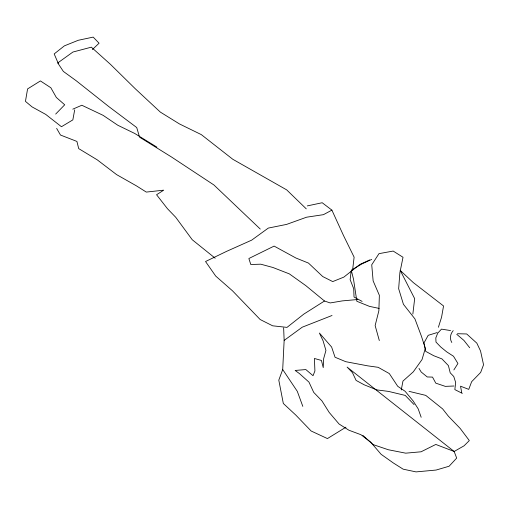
<?xml version="1.0" encoding="UTF-8"?>
<svg xmlns="http://www.w3.org/2000/svg" width="509" height="509" viewBox="0 0 509 509"><rect width="100%" height="100%" fill="white"/><g stroke="black" fill="none" stroke-linecap="round" stroke-linejoin="round"><path stroke-width="0.76" d="M345.967 427.172L327.433 438.58L311.139 431.002L295.831 415.115L283.322 403.472L278.798 380.14L282.699 369.528L284.149 340.406L283.64 327.891M351.121 271.361L350.141 279.67L353.704 288.692L354.041 297.033L362.122 301.417M352.578 270.209L354.118 257.16L343.46 235.444L331.9 210.134L322.197 202.735L307.283 205.91M412.85 314.078L414.67 298.649L400.163 270.292M74.689 109.823L72.844 119.889L61.462 126.728L45.727 114.404L32.067 106.896L25.45 101.367L27.581 88.922L40.421 80.931L50.849 87.758L56.321 97.429L64.707 104.797L55.678 114.073M401.257 389.958L402.963 381.076L413.308 371.825L422.025 359.558L425.333 348.341L421.465 336.334L414.924 318.895L403.427 304.306L398.655 288.698L399.883 272.665L403.02 257.274L393.177 251.058L378.989 253.654L371.729 264.769L373.135 280.879L379.364 295.328L378.861 310.789L375.139 325.569L379.32 340.566M438.395 327.262L441.564 317.228L443.549 305.973L413.263 282.546L400.755 270.903M453.856 369.935L457.922 363.496L453.487 356.236L446.73 351.884L440.699 346.966L435.99 342.073L435.819 337.906L437.695 333.191L441.481 329.126L450.567 330.564M92.371 49.583L99.07 43.214L93.185 37.106L78.265 40.281L64.388 45.861L54.183 53.922L58.331 63.555M284.149 340.406L302.231 327.198L332.033 315.491M357.719 299.515L342.353 300.889L330.207 302.944L324.488 301.004L303.771 314.142L287.006 327.382L272.646 325.811L260.169 319.525L232.486 290.811L215.714 276.082L205.534 261.524L226.562 251.37L251.681 240.14L268.307 228.083L286.592 224.405L306.609 217.197L323.431 214.671L331.9 210.134M369.655 259.953L359.869 264.451L343.836 277.119L332.727 281.585L322.744 276.559L308.473 263.083L295.85 257.98L274.116 246.095L248.856 258.515L250.791 264.515L260.748 264.19L272.913 267.486L289.347 273.88L305.814 285.625L324.488 301.004M371.704 259.412L361.918 263.91L351.261 270.177L353.507 279.161L356.847 301.277L369.47 306.373L379.141 308.416M72.787 109.174L81.841 105.248L103.123 115.346L117.821 125.259L134.7 133.447L156.887 147.133M437.11 332.581L428.19 335.323L423.984 342.945L425.645 351.325L433.719 355.708L441.939 358.902L448.416 365.621L450.211 372.811L453.748 376.475L455.682 382.482L454.842 389.601L462.331 393.374M453.945 386.007L445.305 386.369L435.774 383.143L432.516 377.099L427.248 376.959L421.217 372.041L419.002 368.408M457.464 333.719L466.689 333.968L476.844 343.168L480.547 351.006L483.55 364.775L480.661 372.435L471.639 381.718L468.751 389.379L460.53 386.185L461.739 392.763M409.026 391.351L425.734 395.372L442.645 408.918L448.397 416.216L460.181 428.432L469.323 440.578L464.081 445.795L454.155 451.483L435.812 444.446L421.064 451.795L405.698 453.169L388.259 449.727L373.002 444.554L362.847 435.36M215.18 258.209L192.237 239.739L175.72 217.273L167.474 208.722L156.562 194.743L163.707 190.169L146.299 192.084L136.45 185.874L116.625 174.632L97.219 159.826L78.71 148.615L76.916 141.426L60.482 135.038L56.639 128.389M456.738 334.298L463.947 340.445L469.692 347.736M260.264 229.056L213.901 184.964L171.584 157.052L139.555 137.15L136.724 127.549L108.786 106.566L76.14 80.696L63.358 71.425L57.746 62.944L72.914 52.039L91.334 47.172L110.459 64.35L135.337 88.82L160.354 112.107L179.454 123.929L201.329 134.63L232.798 159.279L286.694 189.882L306.272 208.855M414.071 404.585L405.24 395.417L388.526 391.402L376.806 389.9L364.183 384.798L356.109 380.42L352.406 372.582L347.106 367.084L454.155 451.483L456.681 458.1L449.11 466.231L436.098 470.049L416.05 471.894L403.153 469.171L393.311 462.955L381.107 454.295L370.647 442.111L360.945 434.711L348.913 430.226L339.07 424.01L329.196 412.436L321.962 400.933L313.716 392.382L308.976 382.138L299.407 373.549L295.144 370.457L305.826 369.553L313.035 375.699L314.912 370.985L314.409 358.47L321.446 360.448L323.24 367.638L323.635 358.718L325.932 350.446L323.094 340.845L319.391 333.013L331.62 347.03L335.043 357.235L345.757 361.689L367.74 365.85L378.149 367.313L389.309 373.568L397.72 386.293L405.069 391.249L413.174 400.99L418.194 408.861L421.172 417.272M282.699 369.528L297.307 391.345L302.81 406.373M451.801 342.5A12.07 10.562 -17.3 0 1 453.201 330.634"/></g></svg>
